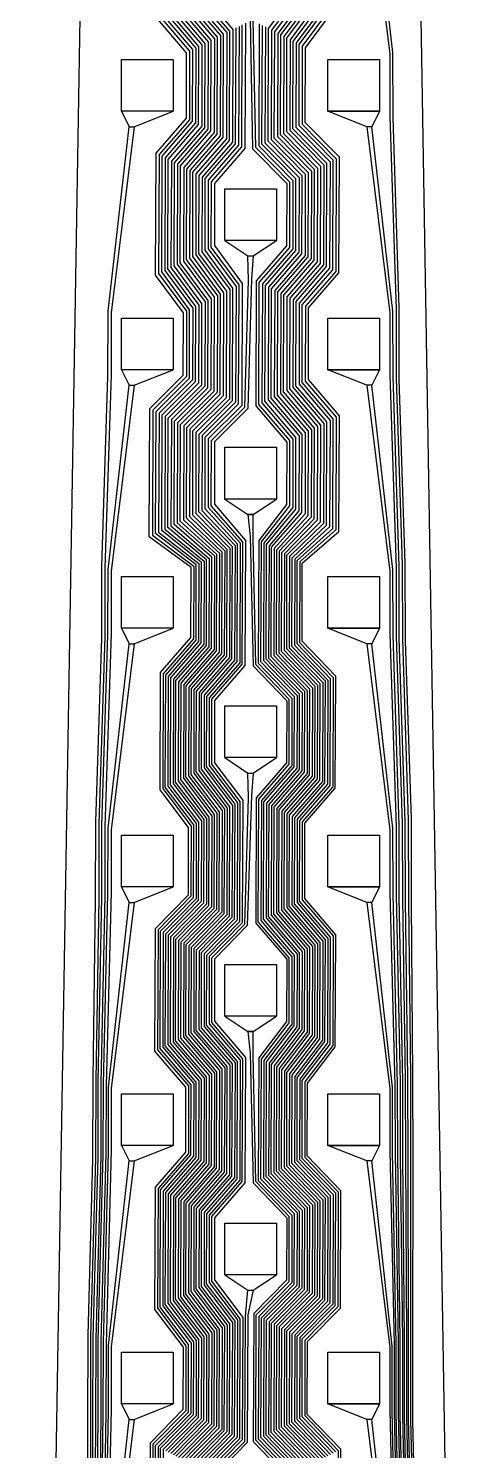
# Model space of a CAD drawing. Header units: inches. Extents: x 115980 to 170179, y 57000 to 74333.
# Drawn here: x 120793.8 to 120879.8, y 66811.7 to 67086.7 of the extents above; entities that cross this region are included whole.
import ezdxf

# ---------------------------------------------------------------- set-up
doc = ezdxf.new("R2010")
doc.units = ezdxf.units.IN
doc.header["$MEASUREMENT"] = 0
for name, color, linetype in [('metal', 221, 'Continuous'), ('nitride window', 40, 'Continuous'), ('profile', 140, 'Continuous')]:
    doc.layers.add(name, color=color, linetype=linetype)

msp = doc.modelspace()

# ---------------------------------------------------------------- linework, layer by layer
at = {"layer": 'metal'}
for points in [[(120859.32, 67117.69), (120863.8, 67081.72), (120863.8, 67069.69), (120864.99, 67032.33), (120865.02, 67019.09), (120866.18, 66982.95), (120866.22, 66968.49), (120867.37, 66933.57), (120867.42, 66917.89), (120867.77, 66883.78), (120867.82, 66867.69), (120867.82, 66833.69), (120867.82, 66817.69), (120868.62, 66784.09)], [(120869.02, 66784.29), (120868.22, 66817.49), (120868.22, 66833.89), (120868.32, 66867.44), (120868.27, 66884.03), (120868.02, 66917.59), (120867.97, 66933.88), (120866.82, 66968.19), (120866.78, 66983.26), (120865.62, 67018.79), (120865.59, 67032.64), (120864.42, 67069.39), (120864.4, 67082.03), (120860.32, 67117.69)], [(120822.39, 66810.58), (120828.76, 66817.08), (120828.82, 66834.19), (120823.32, 66841.44), (120823.38, 66860.06), (120829.26, 66866.82), (120829.32, 66884.44), (120823.32, 66891.44), (120823.38, 66910.06), (120829.75, 66916.57), (120829.82, 66934.69), (120824.32, 66941.94), (120824.37, 66959.55), (120830.25, 66966.31), (120830.32, 66984.94), (120823.22, 66991.39), (120823.28, 67010.12), (120829.75, 67016.57), (120829.82, 67034.69), (120824.42, 67041.99), (120824.47, 67059.5), (120830.35, 67066.26), (120830.42, 67084.99), (120824.42, 67091.99)], [(120825.02, 67092.29), (120831.02, 67085.29), (120830.95, 67065.95), (120825.07, 67059.19), (120825.02, 67042.29), (120830.42, 67034.99), (120830.35, 67016.26), (120823.88, 67009.81), (120823.82, 66991.69), (120830.82, 66985.19), (120830.75, 66966.05), (120824.87, 66959.29), (120824.82, 66942.19), (120830.32, 66934.94), (120830.25, 66916.31), (120823.88, 66909.81), (120823.82, 66891.69), (120829.82, 66884.69), (120829.75, 66866.57), (120823.88, 66859.81), (120823.82, 66841.69), (120829.32, 66834.44), (120829.26, 66816.82), (120822.89, 66810.32)], [(120823.38, 66810.06), (120829.75, 66816.57), (120829.82, 66834.69), (120824.32, 66841.94), (120824.37, 66859.55), (120830.25, 66866.31), (120830.32, 66884.94), (120824.32, 66891.94), (120824.37, 66909.55), (120830.75, 66916.05), (120830.82, 66935.19), (120825.32, 66942.44), (120825.37, 66959.03), (120831.24, 66965.79), (120831.32, 66985.44), (120824.42, 66991.99), (120824.47, 67009.5), (120830.95, 67015.95), (120831.02, 67035.29), (120825.62, 67042.59), (120825.66, 67058.88), (120831.54, 67065.64), (120831.62, 67085.59), (120825.62, 67092.59)], [(120826.22, 67092.89), (120832.22, 67085.89), (120832.14, 67065.33), (120826.26, 67058.57), (120826.22, 67042.89), (120831.62, 67035.59), (120831.54, 67015.64), (120825.07, 67009.19), (120825.02, 66992.29), (120831.82, 66985.69), (120831.74, 66965.54), (120825.86, 66958.78), (120825.82, 66942.69), (120831.32, 66935.44), (120831.24, 66915.79), (120824.87, 66909.29), (120824.82, 66892.19), (120830.82, 66885.19), (120830.75, 66866.05), (120824.87, 66859.29), (120824.82, 66842.19), (120830.32, 66834.94), (120830.25, 66816.31), (120823.88, 66809.81)], [(120824.37, 66809.55), (120830.75, 66816.05), (120830.82, 66835.19), (120825.32, 66842.44), (120825.37, 66859.03), (120831.24, 66865.79), (120831.32, 66885.44), (120825.32, 66892.44), (120825.37, 66909.03), (120831.74, 66915.54), (120831.82, 66935.69), (120826.32, 66942.94), (120826.36, 66958.52), (120832.24, 66965.28), (120832.32, 66985.94), (120825.62, 66992.59), (120825.66, 67008.88), (120832.14, 67015.33), (120832.22, 67035.89), (120826.82, 67043.19), (120826.85, 67058.26), (120832.73, 67065.02), (120832.82, 67086.19), (120826.82, 67093.19)], [(120827.42, 67093.49), (120833.42, 67086.49), (120833.33, 67064.71), (120827.45, 67057.95), (120827.42, 67043.49), (120832.82, 67036.19), (120832.73, 67015.02), (120826.26, 67008.57), (120826.22, 66992.89), (120832.82, 66986.19), (120832.73, 66965.02), (120826.85, 66958.26), (120826.82, 66943.19), (120832.32, 66935.94), (120832.24, 66915.28), (120825.86, 66908.78), (120825.82, 66892.69), (120831.82, 66885.69), (120831.74, 66865.54), (120825.86, 66858.78), (120825.82, 66842.69), (120831.32, 66835.44), (120831.24, 66815.79), (120824.87, 66809.29)], [(120848.32, 66808.94), (120841.82, 66815.69), (120841.89, 66835.84), (120848.27, 66842.34), (120848.32, 66858.94), (120841.82, 66865.69), (120841.89, 66885.84), (120847.27, 66892.85), (120847.32, 66908.44), (120841.32, 66915.44), (120841.4, 66936.1), (120847.27, 66942.85), (120847.32, 66958.44), (120840.82, 66965.19), (120840.9, 66986.35), (120846.78, 66993.11), (120846.82, 67008.19), (120840.82, 67015.19), (120840.9, 67036.35), (120846.78, 67043.11), (120846.82, 67058.19), (120840.22, 67064.89), (120840.31, 67086.66), (120845.59, 67093.73)], [(120846.18, 67093.42), (120840.9, 67086.35), (120840.82, 67065.19), (120847.42, 67058.49), (120847.37, 67042.8), (120841.5, 67036.04), (120841.42, 67015.49), (120847.42, 67008.49), (120847.37, 66992.8), (120841.4, 66986.1), (120841.32, 66965.44), (120847.82, 66958.69), (120847.77, 66942.6), (120841.89, 66935.84), (120841.82, 66915.69), (120847.82, 66908.69), (120847.77, 66892.6), (120842.39, 66885.58), (120842.32, 66865.94), (120848.82, 66859.19), (120848.76, 66842.08), (120842.39, 66835.58), (120842.32, 66815.94), (120848.82, 66809.19)], [(120849.32, 66809.44), (120842.82, 66816.19), (120842.89, 66835.32), (120849.26, 66841.82), (120849.32, 66859.44), (120842.82, 66866.19), (120842.89, 66885.32), (120848.27, 66892.34), (120848.32, 66908.94), (120842.32, 66915.94), (120842.39, 66935.58), (120848.27, 66942.34), (120848.32, 66958.94), (120841.82, 66965.69), (120841.89, 66985.84), (120847.97, 66992.49), (120848.02, 67008.79), (120842.02, 67015.79), (120842.09, 67035.73), (120847.97, 67042.49), (120848.02, 67058.79), (120841.42, 67065.49), (120841.5, 67086.04), (120846.78, 67093.11)], [(120847.37, 67092.8), (120842.09, 67085.73), (120842.02, 67065.79), (120848.62, 67059.09), (120848.56, 67042.18), (120842.69, 67035.43), (120842.62, 67016.09), (120848.62, 67009.09), (120848.56, 66992.18), (120842.39, 66985.58), (120842.32, 66965.94), (120848.82, 66959.19), (120848.76, 66942.08), (120842.89, 66935.32), (120842.82, 66916.19), (120848.82, 66909.19), (120848.76, 66892.08), (120843.38, 66885.06), (120843.32, 66866.44), (120849.82, 66859.69), (120849.75, 66841.57), (120843.38, 66835.06), (120843.32, 66816.44), (120849.82, 66809.69)], [(120850.32, 66809.94), (120843.82, 66816.69), (120843.88, 66834.81), (120850.25, 66841.31), (120850.32, 66859.94), (120843.82, 66866.69), (120843.88, 66884.81), (120849.26, 66891.82), (120849.32, 66909.44), (120843.32, 66916.44), (120843.38, 66935.06), (120849.26, 66941.82), (120849.32, 66959.44), (120842.82, 66966.19), (120842.89, 66985.32), (120849.16, 66991.87), (120849.22, 67009.39), (120843.22, 67016.39), (120843.28, 67035.12), (120849.16, 67041.87), (120849.22, 67059.39), (120842.62, 67066.09), (120842.69, 67085.43), (120847.97, 67092.49)], [(120848.56, 67092.18), (120843.28, 67085.12), (120843.22, 67066.39), (120849.82, 67059.69), (120849.75, 67041.57), (120843.88, 67034.81), (120843.82, 67016.69), (120849.82, 67009.69), (120849.75, 66991.57), (120843.38, 66985.06), (120843.32, 66966.44), (120849.82, 66959.69), (120849.75, 66941.57), (120843.88, 66934.81), (120843.82, 66916.69), (120849.82, 66909.69), (120849.75, 66891.57), (120844.37, 66884.55), (120844.32, 66866.94), (120850.82, 66860.19), (120850.75, 66841.05), (120844.37, 66834.55), (120844.32, 66816.94), (120850.82, 66810.19)], [(120851.32, 66810.44), (120844.82, 66817.19), (120844.87, 66834.29), (120851.24, 66840.79), (120851.32, 66860.44), (120844.82, 66867.19), (120844.87, 66884.29), (120850.25, 66891.31), (120850.32, 66909.94), (120844.32, 66916.94), (120844.37, 66934.55), (120850.25, 66941.31), (120850.32, 66959.94), (120843.82, 66966.69), (120843.88, 66984.81), (120850.35, 66991.26), (120850.42, 67009.99), (120844.42, 67016.99), (120844.47, 67034.5), (120850.35, 67041.26), (120850.42, 67059.99), (120843.82, 67066.69), (120843.88, 67084.81), (120849.16, 67091.87)], [(120819.02, 67089.29), (120825.02, 67082.29), (120824.99, 67069.04), (120819.12, 67062.28), (120819.02, 67039.29), (120824.42, 67031.99), (120824.4, 67019.35), (120817.92, 67012.9), (120817.82, 66988.69), (120825.82, 66982.69), (120825.79, 66968.63), (120819.91, 66961.87), (120819.82, 66939.69), (120825.32, 66932.44), (120825.29, 66918.88), (120818.92, 66912.38), (120818.82, 66889.19), (120824.82, 66882.19), (120824.79, 66869.14), (120818.92, 66862.38), (120818.82, 66839.19), (120824.32, 66831.94), (120824.3, 66819.4), (120817.92, 66812.9), (120817.82, 66788.69)], [(120818.32, 66788.94), (120818.42, 66812.64), (120824.79, 66819.14), (120824.82, 66832.19), (120819.32, 66839.44), (120819.41, 66862.13), (120825.29, 66868.88), (120825.32, 66882.44), (120819.32, 66889.44), (120819.41, 66912.13), (120825.79, 66918.63), (120825.82, 66932.69), (120820.32, 66939.94), (120820.4, 66961.61), (120826.28, 66968.37), (120826.32, 66982.94), (120818.42, 66988.99), (120818.52, 67012.59), (120824.99, 67019.04), (120825.02, 67032.29), (120819.62, 67039.59), (120819.71, 67061.97), (120825.59, 67068.73), (120825.62, 67082.59), (120819.62, 67089.59)], [(120820.22, 67089.89), (120826.22, 67082.89), (120826.18, 67068.42), (120820.31, 67061.66), (120820.22, 67039.89), (120825.62, 67032.59), (120825.59, 67018.73), (120819.12, 67012.28), (120819.02, 66989.29), (120826.82, 66983.19), (120826.78, 66968.11), (120820.9, 66961.35), (120820.82, 66940.19), (120826.32, 66932.94), (120826.28, 66918.37), (120819.91, 66911.87), (120819.82, 66889.69), (120825.82, 66882.69), (120825.79, 66868.63), (120819.91, 66861.87), (120819.82, 66839.69), (120825.32, 66832.44), (120825.29, 66818.88), (120818.92, 66812.38), (120818.82, 66789.19)], [(120819.32, 66789.44), (120819.41, 66812.13), (120825.79, 66818.63), (120825.82, 66832.69), (120820.32, 66839.94), (120820.4, 66861.61), (120826.28, 66868.37), (120826.32, 66882.94), (120820.32, 66889.94), (120820.4, 66911.61), (120826.78, 66918.11), (120826.82, 66933.19), (120821.32, 66940.44), (120821.4, 66961.1), (120827.27, 66967.85), (120827.32, 66983.44), (120819.62, 66989.59), (120819.71, 67011.97), (120826.18, 67018.42), (120826.22, 67032.89), (120820.82, 67040.19), (120820.9, 67061.35), (120826.78, 67068.11), (120826.82, 67083.19), (120820.82, 67090.19)], [(120821.42, 67090.49), (120827.42, 67083.49), (120827.37, 67067.8), (120821.5, 67061.04), (120821.42, 67040.49), (120826.82, 67033.19), (120826.78, 67018.11), (120820.31, 67011.66), (120820.22, 66989.89), (120827.82, 66983.69), (120827.77, 66967.6), (120821.89, 66960.84), (120821.82, 66940.69), (120827.32, 66933.44), (120827.27, 66917.85), (120820.9, 66911.35), (120820.82, 66890.19), (120826.82, 66883.19), (120826.78, 66868.11), (120820.9, 66861.35), (120820.82, 66840.19), (120826.32, 66832.94), (120826.28, 66818.37), (120819.91, 66811.87), (120819.82, 66789.69)], [(120820.4, 66811.61), (120826.78, 66818.11), (120826.82, 66833.19), (120821.32, 66840.44), (120821.4, 66861.1), (120827.27, 66867.85), (120827.32, 66883.44), (120821.32, 66890.44), (120821.4, 66911.1), (120827.77, 66917.6), (120827.82, 66933.69), (120822.32, 66940.94), (120822.39, 66960.58), (120828.27, 66967.34), (120828.32, 66983.94), (120820.82, 66990.19), (120820.9, 67011.35), (120827.37, 67017.8), (120827.42, 67033.49), (120822.02, 67040.79), (120822.09, 67060.73), (120827.97, 67067.49), (120828.02, 67083.79), (120822.02, 67090.79)], [(120822.62, 67091.09), (120828.62, 67084.09), (120828.56, 67067.18), (120822.69, 67060.43), (120822.62, 67041.09), (120828.02, 67033.79), (120827.97, 67017.49), (120821.5, 67011.04), (120821.42, 66990.49), (120828.82, 66984.19), (120828.76, 66967.08), (120822.89, 66960.32), (120822.82, 66941.19), (120828.32, 66933.94), (120828.27, 66917.34), (120821.89, 66910.84), (120821.82, 66890.69), (120827.82, 66883.69), (120827.77, 66867.6), (120821.89, 66860.84), (120821.82, 66840.69), (120827.32, 66833.44), (120827.27, 66817.85), (120820.9, 66811.35)], [(120821.4, 66811.1), (120827.77, 66817.6), (120827.82, 66833.69), (120822.32, 66840.94), (120822.39, 66860.58), (120828.27, 66867.34), (120828.32, 66883.94), (120822.32, 66890.94), (120822.39, 66910.58), (120828.76, 66917.08), (120828.82, 66934.19), (120823.32, 66941.44), (120823.38, 66960.06), (120829.26, 66966.82), (120829.32, 66984.44), (120822.02, 66990.79), (120822.09, 67010.73), (120828.56, 67017.18), (120828.62, 67034.09), (120823.22, 67041.39), (120823.28, 67060.12), (120829.16, 67066.87), (120829.22, 67084.39), (120823.22, 67091.39)], [(120823.82, 67091.69), (120829.82, 67084.69), (120829.75, 67066.57), (120823.88, 67059.81), (120823.82, 67041.69), (120829.22, 67034.39), (120829.16, 67016.87), (120822.69, 67010.43), (120822.62, 66991.09), (120829.82, 66984.69), (120829.75, 66966.57), (120823.88, 66959.81), (120823.82, 66941.69), (120829.32, 66934.44), (120829.26, 66916.82), (120822.89, 66910.32), (120822.82, 66891.19), (120828.82, 66884.19), (120828.76, 66867.08), (120822.89, 66860.32), (120822.82, 66841.19), (120828.32, 66833.94), (120828.27, 66817.34), (120821.89, 66810.84)], [(120849.75, 67091.57), (120844.47, 67084.5), (120844.42, 67066.99), (120851.02, 67060.29), (120850.95, 67040.95), (120845.07, 67034.19), (120845.02, 67017.29), (120851.02, 67010.29), (120850.95, 66990.95), (120844.37, 66984.55), (120844.32, 66966.94), (120850.82, 66960.19), (120850.75, 66941.05), (120844.87, 66934.29), (120844.82, 66917.19), (120850.82, 66910.19), (120850.75, 66891.05), (120845.37, 66884.03), (120845.32, 66867.44), (120851.82, 66860.69), (120851.74, 66840.54), (120845.37, 66834.03), (120845.32, 66817.44), (120851.82, 66810.69)], [(120852.32, 66810.94), (120845.82, 66817.69), (120845.86, 66833.78), (120852.24, 66840.28), (120852.32, 66860.94), (120845.82, 66867.69), (120845.86, 66883.78), (120851.24, 66890.79), (120851.32, 66910.44), (120845.32, 66917.44), (120845.37, 66934.03), (120851.24, 66940.79), (120851.32, 66960.44), (120844.82, 66967.19), (120844.87, 66984.29), (120851.54, 66990.64), (120851.62, 67010.59), (120845.62, 67017.59), (120845.66, 67033.88), (120851.54, 67040.64), (120851.62, 67060.59), (120845.02, 67067.29), (120845.07, 67084.19), (120850.35, 67091.26)], [(120850.95, 67090.95), (120845.66, 67083.88), (120845.62, 67067.59), (120852.22, 67060.89), (120852.14, 67040.33), (120846.26, 67033.57), (120846.22, 67017.89), (120852.22, 67010.89), (120852.14, 66990.33), (120845.37, 66984.03), (120845.32, 66967.44), (120851.82, 66960.69), (120851.74, 66940.54), (120845.86, 66933.78), (120845.82, 66917.69), (120851.82, 66910.69), (120851.74, 66890.54), (120846.36, 66883.52), (120846.32, 66867.94), (120852.82, 66861.19), (120852.73, 66840.02), (120846.36, 66833.52), (120846.32, 66817.94), (120852.82, 66811.19)], [(120853.32, 66811.44), (120846.82, 66818.19), (120846.85, 66833.26), (120853.23, 66839.76), (120853.32, 66861.44), (120846.82, 66868.19), (120846.85, 66883.26), (120852.24, 66890.28), (120852.32, 66910.94), (120846.32, 66917.94), (120846.36, 66933.52), (120852.24, 66940.28), (120852.32, 66960.94), (120845.82, 66967.69), (120845.86, 66983.78), (120852.73, 66990.02), (120852.82, 67011.19), (120846.82, 67018.19), (120846.85, 67033.26), (120852.73, 67040.02), (120852.82, 67061.19), (120846.22, 67067.89), (120846.26, 67083.57), (120851.54, 67090.64)], [(120852.14, 67090.33), (120846.85, 67083.26), (120846.82, 67068.19), (120853.42, 67061.49), (120853.33, 67039.71), (120847.45, 67032.95), (120847.42, 67018.49), (120853.42, 67011.49), (120853.33, 66989.71), (120846.36, 66983.52), (120846.32, 66967.94), (120852.82, 66961.19), (120852.73, 66940.02), (120846.85, 66933.26), (120846.82, 66918.19), (120852.82, 66911.19), (120852.73, 66890.02), (120847.35, 66883), (120847.32, 66868.44), (120853.82, 66861.69), (120853.72, 66839.5), (120847.35, 66833), (120847.32, 66818.44), (120853.82, 66811.69), (120853.72, 66789.5)], [(120854.22, 66789.25), (120854.32, 66811.94), (120847.82, 66818.69), (120847.85, 66832.75), (120854.22, 66839.25), (120854.32, 66861.94), (120847.82, 66868.69), (120847.85, 66882.75), (120853.23, 66889.76), (120853.32, 66911.44), (120847.32, 66918.44), (120847.35, 66933), (120853.23, 66939.76), (120853.32, 66961.44), (120846.82, 66968.19), (120846.85, 66983.26), (120853.92, 66989.4), (120854.02, 67011.79), (120848.02, 67018.79), (120848.05, 67032.64), (120853.92, 67039.4), (120854.02, 67061.79), (120847.42, 67068.49), (120847.45, 67082.95), (120852.73, 67090.02)], [(120817.32, 66788.44), (120817.43, 66813.16), (120823.8, 66819.66), (120823.82, 66831.69), (120818.32, 66838.94), (120818.42, 66862.64), (120824.3, 66869.4), (120824.32, 66881.94), (120818.32, 66888.94), (120818.42, 66912.64), (120824.79, 66919.14), (120824.82, 66932.19), (120819.32, 66939.44), (120819.41, 66962.13), (120825.29, 66968.88), (120825.32, 66982.44), (120817.22, 66988.39), (120817.33, 67013.21), (120823.8, 67019.66), (120823.82, 67031.69), (120818.42, 67038.99), (120818.52, 67062.59), (120824.4, 67069.35), (120824.42, 67081.99), (120818.42, 67088.99)], [(120825.37, 66809.03), (120831.74, 66815.54), (120831.82, 66835.69), (120826.32, 66842.94), (120826.36, 66858.52), (120832.24, 66865.28), (120832.32, 66885.94), (120826.32, 66892.94), (120826.36, 66908.52), (120832.73, 66915.02), (120832.82, 66936.19), (120827.32, 66943.44), (120827.35, 66958), (120833.23, 66964.76), (120833.32, 66986.44), (120826.82, 66993.19), (120826.85, 67008.26), (120833.33, 67014.71), (120833.42, 67036.49), (120828.02, 67043.79), (120828.05, 67057.64), (120833.92, 67064.4), (120834.02, 67086.79)], [(120834.62, 67087.09), (120834.52, 67064.09), (120828.64, 67057.33), (120828.62, 67044.09), (120834.02, 67036.79), (120833.92, 67014.4), (120827.45, 67007.95), (120827.42, 66993.49), (120833.82, 66986.69), (120833.72, 66964.5), (120827.85, 66957.75), (120827.82, 66943.69), (120833.32, 66936.44), (120833.23, 66914.76), (120826.85, 66908.26), (120826.82, 66893.19), (120832.82, 66886.19), (120832.73, 66865.02), (120826.85, 66858.26), (120826.82, 66843.19), (120832.32, 66835.94), (120832.24, 66815.28), (120825.86, 66808.78)], [(120826.36, 66808.52), (120832.73, 66815.02), (120832.82, 66836.19), (120827.32, 66843.44), (120827.35, 66858), (120833.23, 66864.76), (120833.32, 66886.44), (120827.32, 66893.44), (120827.35, 66908), (120833.72, 66914.5), (120833.82, 66936.69), (120828.32, 66943.94), (120828.34, 66957.49), (120834.22, 66964.25), (120834.32, 66986.94), (120828.02, 66993.79), (120828.05, 67007.64), (120834.52, 67014.09), (120834.62, 67037.09), (120829.22, 67044.39), (120829.24, 67057.03), (120835.11, 67063.78), (120835.22, 67087.39)], [(120835.82, 67087.69), (120835.71, 67063.47), (120829.83, 67056.72), (120829.83, 67044.69), (120835.22, 67037.39), (120835.11, 67013.78), (120828.64, 67007.33), (120828.62, 66994.09), (120834.82, 66987.19), (120834.72, 66963.99), (120828.84, 66957.23), (120828.82, 66944.19), (120834.32, 66936.94), (120834.22, 66914.25), (120827.85, 66907.75), (120827.82, 66893.69), (120833.82, 66886.69), (120833.72, 66864.5), (120827.85, 66857.75), (120827.82, 66843.69), (120833.32, 66836.44), (120833.23, 66814.76), (120826.85, 66808.26)], [(120836.73, 67088.52), (120837.22, 67063.39), (120843.82, 67056.69), (120843.8, 67044.66), (120837.92, 67037.9), (120837.82, 67013.69), (120843.82, 67006.69), (120843.8, 66994.66), (120838.42, 66987.64), (120838.32, 66963.94), (120844.82, 66957.19), (120844.79, 66944.14), (120838.92, 66937.38), (120838.82, 66914.19), (120844.82, 66907.19), (120844.79, 66894.14), (120839.41, 66887.13), (120839.32, 66864.44), (120845.82, 66857.69), (120845.79, 66843.63), (120839.41, 66837.13), (120839.32, 66814.44), (120845.82, 66807.69)], [(120846.32, 66807.94), (120839.82, 66814.69), (120839.91, 66836.87), (120846.28, 66843.37), (120846.32, 66857.94), (120839.82, 66864.69), (120839.91, 66886.87), (120845.29, 66893.88), (120845.32, 66907.44), (120839.32, 66914.44), (120839.41, 66937.13), (120845.29, 66943.88), (120845.32, 66957.44), (120838.82, 66964.19), (120838.92, 66987.38), (120844.4, 66994.35), (120844.42, 67006.99), (120838.42, 67013.99), (120838.52, 67037.59), (120844.4, 67044.35), (120844.42, 67056.99), (120837.82, 67063.69), (120837.33, 67088.21)], [(120838.52, 67087.59), (120838.42, 67063.99), (120845.02, 67057.29), (120844.99, 67044.04), (120839.12, 67037.28), (120839.02, 67014.29), (120845.02, 67007.29), (120844.99, 66994.04), (120839.41, 66987.13), (120839.32, 66964.44), (120845.82, 66957.69), (120845.79, 66943.63), (120839.91, 66936.87), (120839.82, 66914.69), (120845.82, 66907.69), (120845.79, 66893.63), (120840.4, 66886.61), (120840.32, 66864.94), (120846.82, 66858.19), (120846.78, 66843.11), (120840.4, 66836.61), (120840.32, 66814.94), (120846.82, 66808.19)], [(120847.32, 66808.44), (120840.82, 66815.19), (120840.9, 66836.35), (120847.27, 66842.85), (120847.32, 66858.44), (120840.82, 66865.19), (120840.9, 66886.35), (120846.28, 66893.37), (120846.32, 66907.94), (120840.32, 66914.94), (120840.4, 66936.61), (120846.28, 66943.37), (120846.32, 66957.94), (120839.82, 66964.69), (120839.91, 66986.87), (120845.59, 66993.73), (120845.62, 67007.59), (120839.62, 67014.59), (120839.71, 67036.97), (120845.59, 67043.73), (120845.62, 67057.59), (120839.02, 67064.29), (120839.12, 67087.28)], [(120839.71, 67086.97), (120839.62, 67064.59), (120846.22, 67057.89), (120846.18, 67043.42), (120840.31, 67036.66), (120840.22, 67014.89), (120846.22, 67007.89), (120846.18, 66993.42), (120840.4, 66986.61), (120840.32, 66964.94), (120846.82, 66958.19), (120846.78, 66943.11), (120840.9, 66936.35), (120840.82, 66915.19), (120846.82, 66908.19), (120846.78, 66893.11), (120841.4, 66886.1), (120841.32, 66865.44), (120847.82, 66858.69), (120847.77, 66842.6), (120841.4, 66836.1), (120841.32, 66815.44), (120847.82, 66808.69)], [(120805.42, 66783.89), (120805.32, 66817.44), (120805.37, 66834.03), (120806.32, 66867.94), (120806.36, 66883.52), (120806.82, 66918.19), (120806.85, 66933.26), (120808.02, 66968.79), (120808.05, 66982.64), (120809.22, 67019.39), (120809.24, 67032.03), (120813.32, 67067.69), (120813.32, 67067.69), (120814.32, 67067.69), (120809.83, 67031.72), (120809.83, 67019.69), (120808.64, 66982.33), (120808.62, 66969.09), (120807.45, 66932.95), (120807.42, 66918.49), (120806.85, 66883.26), (120806.82, 66868.19), (120805.86, 66833.78), (120805.82, 66817.69), (120805.82, 66783.69)], [(120868.22, 66783.89), (120867.42, 66817.89), (120867.42, 66833.49), (120867.32, 66867.94), (120867.27, 66883.52), (120866.82, 66918.19), (120866.78, 66933.26), (120865.62, 66968.79), (120865.59, 66982.64), (120864.42, 67019.39), (120864.4, 67032.03), (120860.32, 67067.69), (120860.32, 67067.69), (120859.32, 67067.69), (120863.8, 67031.72), (120863.8, 67019.69), (120864.99, 66982.33), (120865.02, 66969.09), (120866.18, 66932.95), (120866.22, 66918.49), (120866.78, 66883.26), (120866.82, 66868.19), (120867.02, 66833.29), (120867.02, 66818.09), (120867.82, 66783.69)], [(120827.35, 66808), (120833.72, 66814.5), (120833.82, 66836.69), (120828.32, 66843.94), (120828.34, 66857.49), (120834.22, 66864.25), (120834.32, 66886.94), (120828.32, 66893.94), (120828.34, 66907.49), (120834.72, 66913.99), (120834.82, 66937.19), (120829.32, 66944.44), (120829.34, 66956.97), (120835.21, 66963.73), (120835.32, 66987.44), (120829.22, 66994.39), (120829.24, 67007.03), (120835.71, 67013.47), (120836.42, 67037.99), (120836.32, 67042.69), (120836.32, 67042.69), (120837.32, 67042.69), (120837.02, 67038.29), (120836.3, 67013.17), (120829.83, 67006.72), (120829.83, 66994.69), (120835.82, 66987.69), (120835.71, 66963.47), (120829.83, 66956.72), (120829.83, 66944.69), (120835.32, 66937.44), (120835.21, 66913.73), (120828.84, 66907.23), (120828.82, 66894.19), (120834.82, 66887.19), (120834.72, 66863.99), (120828.84, 66857.23), (120828.82, 66844.19), (120834.32, 66836.94), (120834.22, 66814.25), (120827.85, 66807.75)], [(120806.22, 66783.49), (120806.32, 66817.94), (120806.36, 66833.52), (120807.32, 66868.44), (120807.35, 66883), (120808.02, 66918.79), (120808.05, 66932.64), (120809.22, 66969.39), (120809.24, 66982.03), (120813.32, 67017.69), (120813.32, 67017.69), (120814.32, 67017.69), (120809.83, 66981.72), (120809.83, 66969.69), (120808.64, 66932.33), (120808.64, 66919.1), (120807.85, 66882.75), (120807.82, 66868.69), (120806.85, 66833.26), (120806.82, 66818.19), (120806.62, 66783.29)], [(120867.42, 66783.49), (120866.62, 66818.29), (120866.62, 66833.09), (120866.32, 66868.44), (120866.28, 66883), (120865.62, 66918.79), (120865.59, 66932.64), (120864.42, 66969.39), (120864.4, 66982.03), (120860.32, 67017.69), (120860.32, 67017.69), (120859.32, 67017.69), (120863.8, 66981.72), (120863.8, 66969.69), (120864.99, 66932.33), (120864.99, 66919.1), (120865.79, 66882.75), (120865.82, 66868.69), (120866.22, 66832.89), (120866.22, 66818.49), (120867.02, 66783.29)], [(120845.32, 66807.44), (120838.82, 66814.19), (120838.92, 66837.38), (120845.29, 66843.88), (120845.32, 66857.44), (120838.82, 66864.19), (120838.92, 66887.38), (120844.3, 66894.4), (120844.32, 66906.94), (120838.32, 66913.94), (120838.42, 66937.64), (120844.3, 66944.4), (120844.32, 66956.94), (120837.82, 66963.69), (120837.33, 66988.21), (120837.32, 66992.69), (120837.32, 66992.69), (120836.32, 66992.69), (120836.73, 66988.52), (120837.32, 66963.44), (120843.82, 66956.69), (120843.8, 66944.66), (120837.92, 66937.9), (120837.82, 66913.69), (120843.82, 66906.69), (120843.8, 66894.66), (120838.42, 66887.64), (120838.32, 66863.94), (120844.82, 66857.19), (120844.79, 66844.14), (120838.42, 66837.64), (120838.32, 66813.94), (120844.82, 66807.19)], [(120807.02, 66783.09), (120807.32, 66818.44), (120807.35, 66833), (120808.32, 66868.94), (120808.34, 66882.49), (120809.22, 66919.39), (120809.24, 66932.03), (120813.32, 66967.69), (120813.32, 66967.69), (120814.32, 66967.69), (120809.83, 66931.72), (120809.83, 66919.69), (120808.84, 66882.23), (120808.82, 66869.19), (120807.85, 66832.75), (120807.82, 66818.69), (120807.42, 66782.89)], [(120866.62, 66783.09), (120865.82, 66818.69), (120865.82, 66832.69), (120865.32, 66868.94), (120865.29, 66882.49), (120864.42, 66919.39), (120864.4, 66932.03), (120860.32, 66967.69), (120860.32, 66967.69), (120859.32, 66967.69), (120863.8, 66931.72), (120863.8, 66919.69), (120864.79, 66882.23), (120864.82, 66869.19), (120865.42, 66832.49), (120865.42, 66818.89), (120866.22, 66782.89)], [(120828.34, 66807.49), (120834.72, 66813.99), (120834.82, 66837.19), (120829.32, 66844.44), (120829.34, 66856.97), (120835.21, 66863.73), (120835.32, 66887.44), (120829.32, 66894.44), (120829.34, 66906.97), (120835.71, 66913.47), (120836.42, 66937.99), (120836.32, 66942.69), (120836.32, 66942.69), (120837.32, 66942.69), (120837.02, 66938.29), (120836.2, 66913.22), (120829.83, 66906.72), (120829.83, 66894.69), (120835.82, 66887.69), (120835.71, 66863.47), (120829.83, 66856.72), (120829.83, 66844.69), (120835.32, 66837.44), (120835.21, 66813.73), (120828.84, 66807.23)], [(120807.82, 66782.69), (120808.32, 66818.94), (120808.34, 66832.49), (120809.32, 66869.44), (120809.34, 66881.97), (120813.32, 66917.69), (120813.32, 66917.69), (120814.32, 66917.69), (120809.83, 66881.72), (120809.83, 66869.69), (120808.84, 66832.23), (120808.82, 66819.19), (120808.22, 66782.49)], [(120865.82, 66782.69), (120865.02, 66819.09), (120865.02, 66832.29), (120864.32, 66869.44), (120864.3, 66881.97), (120860.32, 66917.69), (120860.32, 66917.69), (120859.32, 66917.69), (120863.8, 66881.72), (120863.8, 66869.69), (120864.62, 66832.09), (120864.62, 66819.29), (120865.42, 66782.49)], [(120844.32, 66806.94), (120837.82, 66813.69), (120837.92, 66837.9), (120844.3, 66844.4), (120844.32, 66856.94), (120837.82, 66863.69), (120837.33, 66888.21), (120837.32, 66892.69), (120837.32, 66892.69), (120836.32, 66892.69), (120836.73, 66888.52), (120837.32, 66863.44), (120843.82, 66856.69), (120843.8, 66844.66), (120837.43, 66838.16), (120837.32, 66813.44), (120843.82, 66806.69)], [(120808.62, 66782.29), (120809.32, 66819.44), (120809.34, 66831.97), (120813.32, 66867.69), (120813.32, 66867.69), (120814.32, 66867.69), (120809.83, 66831.72), (120809.83, 66819.69), (120809.02, 66782.09)], [(120865.02, 66782.29), (120864.22, 66819.49), (120864.22, 66831.89), (120860.32, 66867.69), (120860.32, 66867.69), (120859.32, 66867.69), (120863.82, 66831.69), (120863.82, 66819.69), (120864.62, 66782.09)], [(120829.34, 66806.97), (120835.71, 66813.47), (120835.82, 66837.69), (120836.32, 66842.69), (120836.32, 66842.69), (120837.32, 66842.69), (120836.32, 66837.94), (120836.2, 66813.22), (120829.83, 66806.72)], [(120809.42, 66781.89), (120813.32, 66817.69), (120813.32, 66817.69), (120814.32, 66817.69), (120809.82, 66781.69)], [(120864.22, 66781.89), (120860.32, 66817.69), (120860.32, 66817.69), (120859.32, 66817.69), (120863.82, 66781.69)]]:
    msp.add_lwpolyline(points, dxfattribs=at)
for points in [[(120811.82, 67080.69), (120821.82, 67080.69), (120821.82, 67070.69), (120811.82, 67070.69)], [(120851.82, 67080.69), (120861.82, 67080.69), (120861.82, 67070.69), (120851.82, 67070.69)], [(120821.82, 67070.69), (120811.82, 67070.69), (120813.32, 67067.69), (120814.32, 67067.69), (120821.82, 67070.69)], [(120851.82, 67070.69), (120861.82, 67070.69), (120860.32, 67067.69), (120859.32, 67067.69), (120851.82, 67070.69)], [(120831.82, 67055.69), (120841.82, 67055.69), (120841.82, 67045.69), (120831.82, 67045.69)], [(120841.82, 67045.69), (120831.82, 67045.69), (120836.32, 67042.69), (120837.32, 67042.69), (120841.82, 67045.69)], [(120811.82, 67030.69), (120821.82, 67030.69), (120821.82, 67020.69), (120811.82, 67020.69)], [(120851.82, 67030.69), (120861.82, 67030.69), (120861.82, 67020.69), (120851.82, 67020.69)], [(120821.82, 67020.69), (120811.82, 67020.69), (120813.32, 67017.69), (120814.32, 67017.69), (120821.82, 67020.69)], [(120851.82, 67020.69), (120861.82, 67020.69), (120860.32, 67017.69), (120859.32, 67017.69), (120851.82, 67020.69)], [(120831.82, 67005.69), (120841.82, 67005.69), (120841.82, 66995.69), (120831.82, 66995.69)], [(120841.82, 66995.69), (120831.82, 66995.69), (120836.32, 66992.69), (120837.32, 66992.69), (120841.82, 66995.69)], [(120811.82, 66980.69), (120821.82, 66980.69), (120821.82, 66970.69), (120811.82, 66970.69)], [(120851.82, 66980.69), (120861.82, 66980.69), (120861.82, 66970.69), (120851.82, 66970.69)], [(120821.82, 66970.69), (120811.82, 66970.69), (120813.32, 66967.69), (120814.32, 66967.69), (120821.82, 66970.69)], [(120851.82, 66970.69), (120861.82, 66970.69), (120860.32, 66967.69), (120859.32, 66967.69), (120851.82, 66970.69)], [(120831.82, 66955.69), (120841.82, 66955.69), (120841.82, 66945.69), (120831.82, 66945.69)], [(120841.82, 66945.69), (120831.82, 66945.69), (120836.32, 66942.69), (120837.32, 66942.69), (120841.82, 66945.69)], [(120811.82, 66930.69), (120821.82, 66930.69), (120821.82, 66920.69), (120811.82, 66920.69)], [(120851.82, 66930.69), (120861.82, 66930.69), (120861.82, 66920.69), (120851.82, 66920.69)], [(120821.82, 66920.69), (120811.82, 66920.69), (120813.32, 66917.69), (120814.32, 66917.69), (120821.82, 66920.69)], [(120851.82, 66920.69), (120861.82, 66920.69), (120860.32, 66917.69), (120859.32, 66917.69), (120851.82, 66920.69)], [(120831.82, 66905.69), (120841.82, 66905.69), (120841.82, 66895.69), (120831.82, 66895.69)], [(120841.82, 66895.69), (120831.82, 66895.69), (120836.32, 66892.69), (120837.32, 66892.69), (120841.82, 66895.69)], [(120811.82, 66880.69), (120821.82, 66880.69), (120821.82, 66870.69), (120811.82, 66870.69)], [(120851.82, 66880.69), (120861.82, 66880.69), (120861.82, 66870.69), (120851.82, 66870.69)], [(120821.82, 66870.69), (120811.82, 66870.69), (120813.32, 66867.69), (120814.32, 66867.69), (120821.82, 66870.69)], [(120851.82, 66870.69), (120861.82, 66870.69), (120860.32, 66867.69), (120859.32, 66867.69), (120851.82, 66870.69)], [(120831.82, 66855.69), (120841.82, 66855.69), (120841.82, 66845.69), (120831.82, 66845.69)], [(120841.82, 66845.69), (120831.82, 66845.69), (120836.32, 66842.69), (120837.32, 66842.69), (120841.82, 66845.69)], [(120811.82, 66830.69), (120821.82, 66830.69), (120821.82, 66820.69), (120811.82, 66820.69)], [(120851.82, 66830.69), (120861.82, 66830.69), (120861.82, 66820.69), (120851.82, 66820.69)], [(120821.82, 66820.69), (120811.82, 66820.69), (120813.32, 66817.69), (120814.32, 66817.69), (120821.82, 66820.69)], [(120851.82, 66820.69), (120861.82, 66820.69), (120860.32, 66817.69), (120859.32, 66817.69), (120851.82, 66820.69)]]:
    msp.add_lwpolyline(points, close=True, dxfattribs=at)
at = {"layer": 'nitride window'}
for points in [[(120811.82, 67080.69), (120821.82, 67080.69), (120821.82, 67070.69), (120811.82, 67070.69)], [(120851.82, 67080.69), (120861.82, 67080.69), (120861.82, 67070.69), (120851.82, 67070.69)], [(120831.82, 67055.69), (120841.82, 67055.69), (120841.82, 67045.69), (120831.82, 67045.69)], [(120811.82, 67030.69), (120821.82, 67030.69), (120821.82, 67020.69), (120811.82, 67020.69)], [(120851.82, 67030.69), (120861.82, 67030.69), (120861.82, 67020.69), (120851.82, 67020.69)], [(120831.82, 67005.69), (120841.82, 67005.69), (120841.82, 66995.69), (120831.82, 66995.69)], [(120811.82, 66980.69), (120821.82, 66980.69), (120821.82, 66970.69), (120811.82, 66970.69)], [(120851.82, 66980.69), (120861.82, 66980.69), (120861.82, 66970.69), (120851.82, 66970.69)], [(120831.82, 66955.69), (120841.82, 66955.69), (120841.82, 66945.69), (120831.82, 66945.69)], [(120811.82, 66930.69), (120821.82, 66930.69), (120821.82, 66920.69), (120811.82, 66920.69)], [(120851.82, 66930.69), (120861.82, 66930.69), (120861.82, 66920.69), (120851.82, 66920.69)], [(120831.82, 66905.69), (120841.82, 66905.69), (120841.82, 66895.69), (120831.82, 66895.69)], [(120811.82, 66880.69), (120821.82, 66880.69), (120821.82, 66870.69), (120811.82, 66870.69)], [(120851.82, 66880.69), (120861.82, 66880.69), (120861.82, 66870.69), (120851.82, 66870.69)], [(120831.82, 66855.69), (120841.82, 66855.69), (120841.82, 66845.69), (120831.82, 66845.69)], [(120811.82, 66830.69), (120821.82, 66830.69), (120821.82, 66820.69), (120811.82, 66820.69)], [(120851.82, 66830.69), (120861.82, 66830.69), (120861.82, 66820.69), (120851.82, 66820.69)]]:
    msp.add_lwpolyline(points, close=True, dxfattribs=at)
at = {"layer": 'profile'}
msp.add_lwpolyline([(120836.82, 67509.29), (120811.82, 67380.69), (120807.82, 67330.69), (120793.82, 66490.69), (120794.32, 63800.62), (120879.31, 63800.62), (120879.82, 66490.69), (120865.82, 67330.69), (120861.82, 67380.69)], close=True, dxfattribs=at)

doc.saveas('drawing.dxf')
